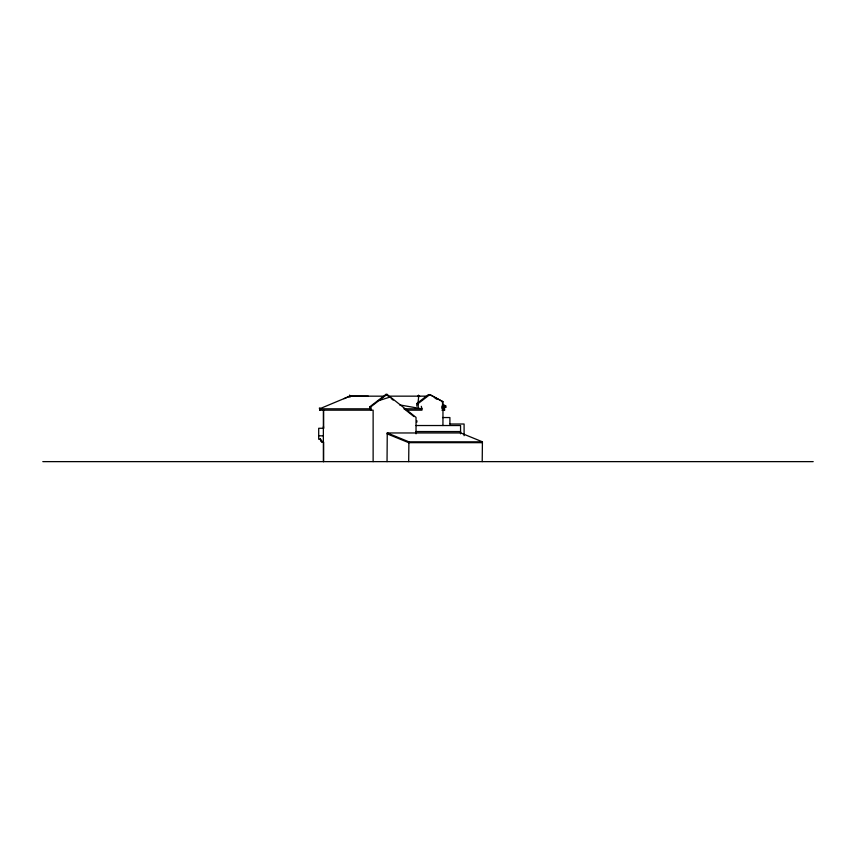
<?xml version="1.0" encoding="UTF-8"?>
<svg xmlns="http://www.w3.org/2000/svg" width="856" height="856" viewBox="0 0 856 856"><rect width="100%" height="100%" fill="white"/><g stroke="black" fill="none" stroke-linecap="round" stroke-linejoin="round"><path stroke-width="1.28" d="M349.601 396.938L349.601 395.376L350.521 396.157M418.306 396.916L418.317 395.408L419.665 396.157M417.878 403.786L418.766 396.157M387.04 461.63L387.254 432.965L460.774 432.965L482.42 441.814L482.206 461.63M482.42 441.814L408.901 441.814L408.687 461.63M416.241 432.965L416.027 433.821L416.027 417.407L387.04 394.37L385.981 394.37L369.846 406.771L369.846 408.815M460.774 432.965L460.56 433.821L460.56 425.528L416.027 425.528M373.13 461.63L373.13 410.174L319.727 410.174L320.058 408.087L320.519 409.553L319.598 408.815L349.89 396.157L383.306 396.178M349.89 395.429L349.43 396.157L350.35 396.895M369.846 406.771L370.873 406.803L387.04 394.37M416.829 406.183L416.829 403.518L428.417 394.616L429.83 394.616L442.991 401.71L442.937 425.528M416.829 403.518L418.242 403.518L429.83 394.616L442.937 401.71L441.578 401.71M343.93 398.693L349.89 396.157L368.369 396.178M378.951 400.587L390.304 396.97M389.897 396.157L426.01 396.157M442.156 405.969L445.773 405.969L445.773 407.317L442.156 407.317M319.727 408.815L370.873 408.815M403.85 408.815L421.955 408.815L421.955 410.174L406.44 410.174M442.21 408.815L444.585 408.815L444.585 410.174L441.931 410.174M442.52 417.546L449.903 417.546L449.903 424.009M449.807 424.009L464.091 424.009L464.091 435.683M416.027 431.552L460.56 431.552M318.967 435.758L323.365 435.897M320.411 439.117L318.7 439.256L318.7 428.268L323.654 428.268L323.654 410.174M320.112 439.256L321.492 441.76L323.386 442.231M321.76 441.621L322.733 442.092L320.39 439.117M482.206 442.67L408.687 442.67L387.04 433.821M42.8 461.63L813.2 461.63M399.677 404.909L421.955 408.815L421.312 406.29M387.254 432.965L408.901 441.814M434.998 398.168L437.191 399.345M442.306 404L445.773 405.969M442.306 405.359L445.773 407.317M441.857 406.675L444.585 408.815M441.857 408.034L444.585 410.174M385.981 394.37L389.084 396.842M391.16 398.489L393.225 400.127M404.62 409.179L413.94 416.583M418.466 396.938L418.466 395.376L419.397 396.157M418.466 395.376L419.354 396.157M349.601 395.376L350.489 396.157M323.429 426.149L323.579 428.417M349.494 395.44L350.125 396.157M320.144 439.256L321.514 441.76M418.242 403.518L418.242 407.156M416.915 420.745L416.915 422.104M370.873 406.803L370.873 410.174M323.654 442.092L323.654 461.63M323.365 410.174L323.365 461.63M320.058 408.815L320.058 410.174M319.962 408.815L319.898 409.543L319.331 408.098L319.962 408.815"/></g></svg>
